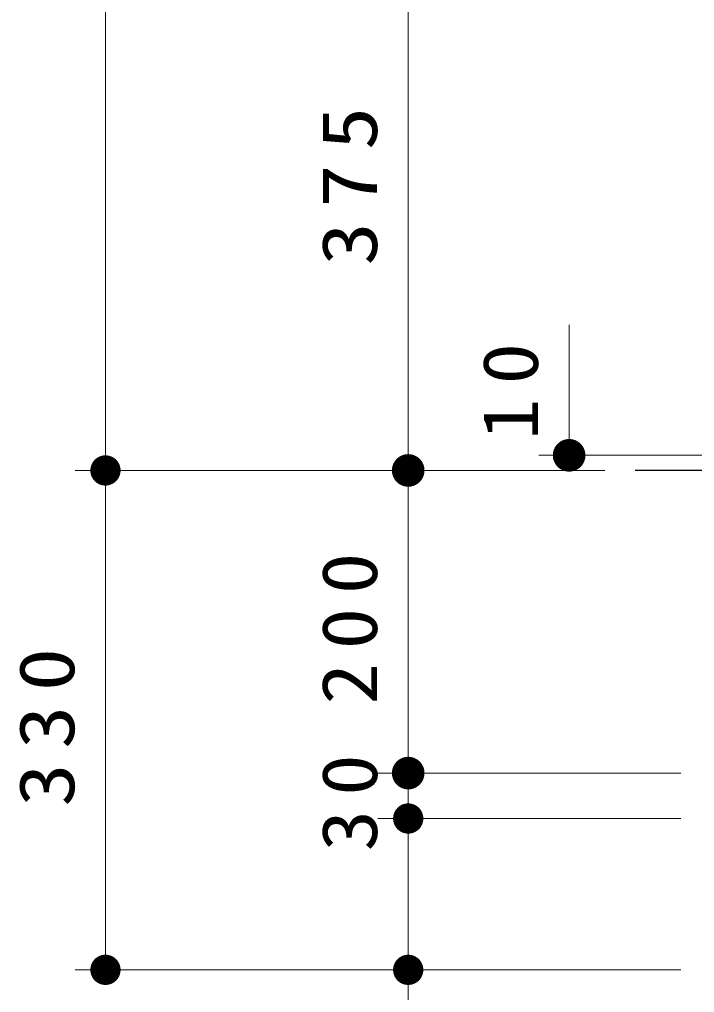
# Model space of a CAD drawing. Units: millimetres on the paper, scale 1:20. Extents: x -365 to 0, y -6 to 257.
# Drawn here: x -152.97 to -130.67, y 91.17 to 123.32 of the extents above; entities that cross this region are included whole.
import ezdxf

# ---------------------------------------------------------------- set-up
doc = ezdxf.new("R2010")
doc.units = ezdxf.units.MM
doc.layers.add('1_20', color=3, linetype='Continuous', lineweight=25)
doc.styles.add('ＭＳ ゴシック', font='')
doc.styles.get('ＭＳ ゴシック').set_extended_font_data('MS Gothic')

# ---------------------------------------------------------------- blocks, each defined once
blk = doc.blocks.new('filled_dot')
at = {"color": 0, "linetype": 'Continuous', "lineweight": -2, "const_width": 1.25}
blk.add_lwpolyline([(-0.625, 0, 1), (0.625, 0, 1)], format="xyb", close=True, dxfattribs=at)

msp = doc.modelspace()

# ---------------------------------------------------------------- linework, layer by layer
at = {"layer": '1_20', "color": 7, "lineweight": 13}
for p, q in [((-150.132, 108.423), (-150.132, 146.265)), ((-140.132, 108.923), (-140.132, 127.177)), ((-134.816, 108.423), (-134.816, 113.232)), ((-128.132, 108.923), (-135.816, 108.923)), ((-133.632, 108.423), (-151.132, 108.423)), ((-150.132, 91.923), (-150.132, 108.423)), ((-140.132, 98.423), (-140.132, 108.423)), ((-131.132, 98.423), (-141.132, 98.423)), ((-140.132, 96.923), (-140.132, 98.423)), ((-131.132, 96.923), (-141.132, 96.923)), ((-140.132, 84.908), (-140.132, 96.923)), ((-131.132, 91.923), (-151.132, 91.923))]:
    msp.add_line(p, q, dxfattribs=at)
at = {"layer": '1_20'}
msp.add_line((-127.632, 108.423), (-132.632, 108.423), dxfattribs=at)

# ---------------------------------------------------------------- block references
at = {"layer": '1_20', "color": 7, "lineweight": 13}
for p, xscale, yscale, rotation in [((-134.816, 108.923), 0.431, 0.431, 270), ((-150.132, 108.423), 0.4, 0.4, 270), ((-140.132, 108.423), 0.431, 0.431, 270), ((-140.132, 98.423), 0.431, 0.431, 270), ((-140.132, 96.923), 0.4, 0.4, 270), ((-150.132, 91.923), 0.4, 0.4, 90), ((-140.132, 91.923), 0.4, 0.4, 90)]:
    msp.add_blockref('filled_dot', p, dxfattribs=dict(at, xscale=xscale, yscale=yscale, rotation=rotation))

# ---------------------------------------------------------------- texts
at = {"layer": '1_20', "color": 7, "char_height": 1.833, "attachment_point": 8, "rotation": 90, "style": 'ＭＳ ゴシック'}
for s, insert in [('\\T1.33;\\W1.15;375', (-141.132, 118.05)), ('\\T1.34;\\W1.1;10', (-135.816, 111.264)), ('\\T1.33;\\W1.1;200', (-141.132, 103.423)), ('\\T1.33;\\W1.15;330', (-151.132, 100.173)), ('\\T1.34;\\W1.1;30', (-141.132, 97.673))]:
    msp.add_mtext(s, dxfattribs=dict(at, insert=insert))

doc.saveas('drawing.dxf')
